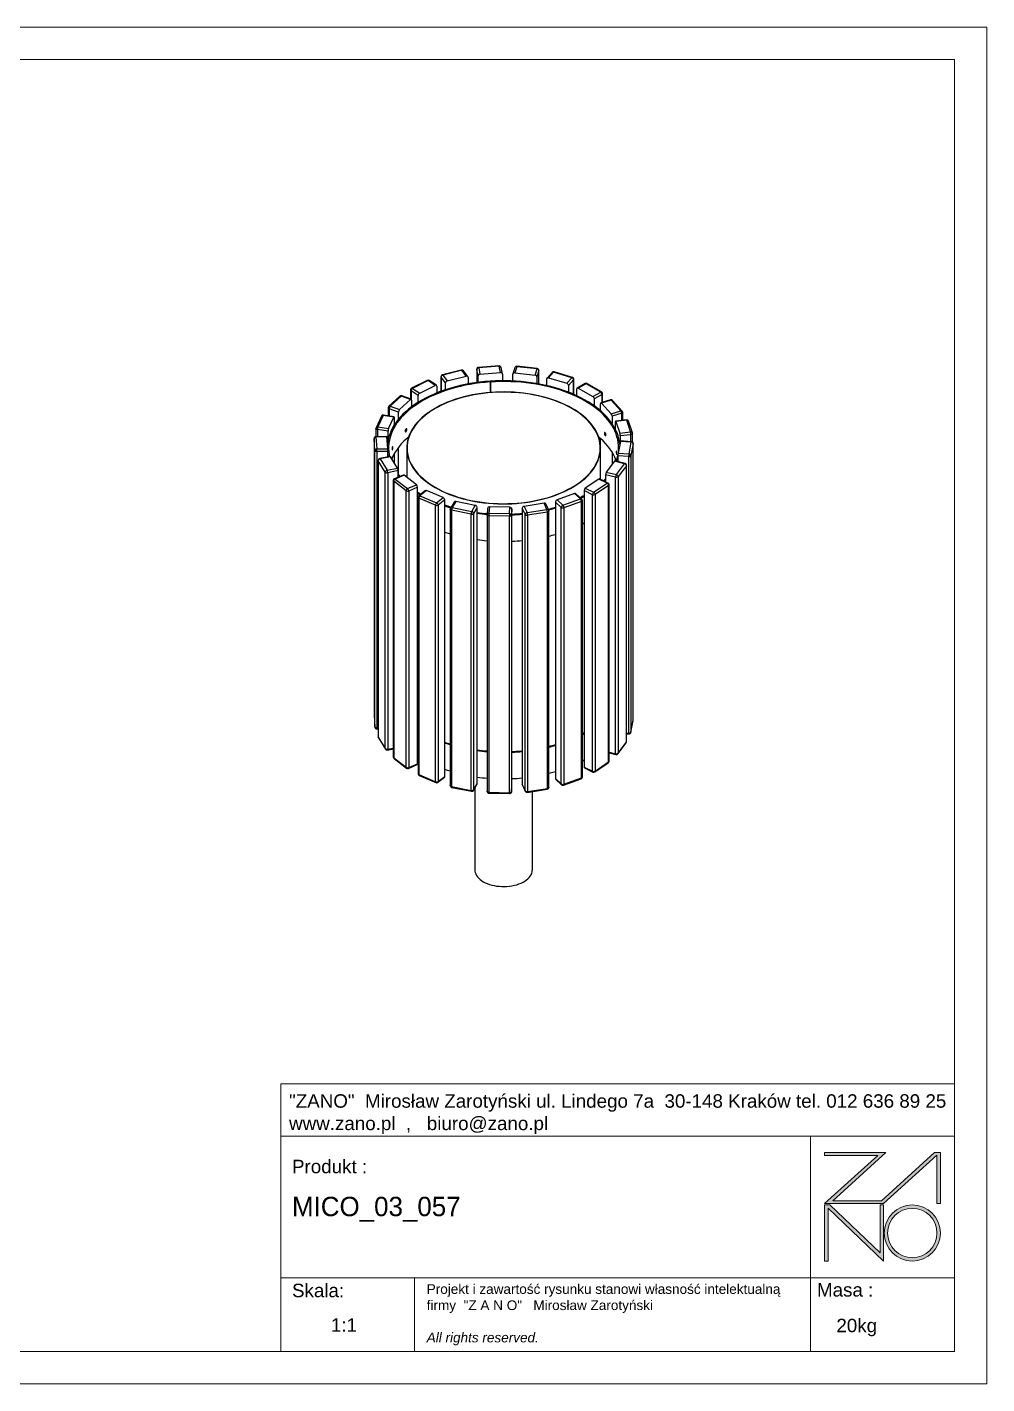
# Model space of a CAD drawing. Header units: millimetres. Extents: x -1872 to 4068, y -1819 to 2381.
# Drawn here: x 1098 to 4068, y -1819 to 2381 of the extents above; entities that cross this region are included whole.
import ezdxf

# ---------------------------------------------------------------- set-up
doc = ezdxf.new("R2010")
doc.units = ezdxf.units.MM
doc.layers.add('tabelka', color=155, linetype='Continuous')

# ---------------------------------------------------------------- blocks, each defined once
blk = doc.blocks.new('zano')
at = {"layer": 'Defpoints', "lineweight": 5}
for points in [[(6270.2, 3716.2), (6270.2, 3707.4), (6434.8, 3707.4), (6270.2, 3558.4), (6452.4, 3558.4), (6617.9, 3708.2), (6617.9, 3558.4), (6628.6, 3558.4), (6628.6, 3716.2), (6610.7, 3716.2), (6446.1, 3567.2), (6295.4, 3567.2), (6459.9, 3716.2), (6270.2, 3716.2), (6270.2, 3707.4)], [(6270.2, 3554.4), (6286.2, 3554.4), (6441.7, 3405.6), (6441.7, 3554.4), (6452.4, 3554.4), (6452.4, 3380.5), (6281, 3544.6), (6281, 3380.5), (6270.2, 3380.5)]]:
    blk.add_hatch(color=251, dxfattribs=at).paths.add_polyline_path(points)
h = blk.add_hatch(color=251, dxfattribs=at)
h.paths.add_polyline_path([(6454.7, 3467.4, 1), (6628.6, 3467.4, 1)])
h.paths.add_polyline_path([(6617.9, 3467.4, -1), (6465.4, 3467.4, -1)], flags=16)
at = {"layer": 'Defpoints', "color": 251, "lineweight": 5}
blk.add_lwpolyline([(6434.8, 3707.4), (6270.2, 3558.4), (6452.4, 3558.4), (6617.9, 3708.2), (6617.9, 3558.4), (6628.6, 3558.4), (6628.6, 3716.2), (6610.7, 3716.2), (6446.1, 3567.2), (6295.4, 3567.2), (6459.9, 3716.2), (6270.2, 3716.2), (6270.2, 3707.4), (6432.1, 3707.4)], dxfattribs=at)
for points in [[(6270.2, 3716.2), (6270.2, 3707.4), (6434.8, 3707.4), (6270.2, 3558.4), (6452.4, 3558.4), (6617.9, 3708.2), (6617.9, 3558.4), (6628.6, 3558.4), (6628.6, 3716.2), (6610.7, 3716.2), (6446.1, 3567.2), (6295.4, 3567.2), (6459.9, 3716.2), (6270.2, 3716.2), (6270.2, 3707.4)], [(6270.2, 3554.4), (6286.2, 3554.4), (6441.7, 3405.6), (6441.7, 3554.4), (6452.4, 3554.4), (6452.4, 3380.5), (6281, 3544.6), (6281, 3380.5), (6270.2, 3380.5)]]:
    blk.add_lwpolyline(points, close=True, dxfattribs=at)
for radius in [87, 76.3]:
    blk.add_circle((6541.7, 3467.4), radius, dxfattribs=at)
blk = doc.blocks.new('TABELA')
at = {"layer": 'tabelka', "lineweight": 5}
for p, q in [((4587.4, 3929.4), (6672.4, 3929.4)), ((4587.4, 3767.6), (4587.4, 3929.4)), ((4587.4, 3929.4), (6672.4, 3929.4)), ((6226.5, 3767.6), (6226.5, 3329)), ((4587.4, 3329), (6672.4, 3329)), ((5001.6, 3329), (5001.6, 3100.4)), ((6226.5, 3329), (6226.5, 3100.4))]:
    blk.add_line(p, q, dxfattribs=at)
blk.add_lwpolyline([(4587.4, 3767.6), (6672.4, 3767.6), (6672.4, 3100.4), (4587.4, 3100.4)], close=True, dxfattribs=at)
blk.add_blockref('zano', (0, 0))
at = {"layer": 'tabelka', "lineweight": 5, "attachment_point": 1}
for s, insert, char_height, width in [('{\\fArial|b0|i0|c238|p34;"ZANO"  Mirosław Zarotyński ul. Lindego 7a  30-148 Kraków tel. 012 636 89 25\\Pwww.zano.pl  ,   biuro@zano.pl}', (4613, 3896.9), 41.595, 2040.38), ('{\\fArial|b0|i0|c238|p34;Produkt : }', (4622, 3694.1), 41.595, 265.273), ('{\\fCentury Gothic|b0|i0|c238|p34;MICO_03_057}', (4622, 3579.5), 60, 713.135), ('{\\fArial|b0|i0|c238|p34;Skala: }', (4622, 3310.3), 41.595, 191.675), ('{\\fArial|b0|i0|c238|p34;Masa :}', (6246.7, 3312.2), 41.595, 200.457), ('{\\fArial|b0|i0|c238|p34;1:1}', (4742.5, 3203.5), 41.595, 42.482), ('{\\fArial|b0|i0|c238|p34;20kg}', (6306.7, 3201.8), 41.595, 42.482)]:
    blk.add_mtext(s, dxfattribs=dict(at, insert=insert, char_height=char_height, width=width))
at = {"layer": 'tabelka', "color": 1, "lineweight": 5, "insert": (5038.9, 3308.9), "char_height": 30, "width": 1186.12, "attachment_point": 1}
blk.add_mtext('{\\fArial|b0|i0|c0|p34;Projekt i zawartość rysunku stanowi własność intelektualną firmy \\fArial|b0|i0|c238|p34; "Z A N O"   Mirosław Zarotyński\\fArial|b0|i1|c238|p34;\\P\\PAll rights reserved.}', dxfattribs=at)
blk = doc.blocks.new('izometria')
for p, q in [((-679.6, 883.6), (-679.6, 860.9)), ((-672.5, 873.9), (-679.3, 882.9)), ((-679.3, 882.9), (-679.3, 861)), ((-648.1, 893.9), (-677.3, 886.5)), ((-647.3, 893.5), (-676.6, 886)), ((-676.6, 886), (-669.8, 877)), ((-669.8, 877), (-640.5, 884.5)), ((-640.5, 884.5), (-647.3, 893.5)), ((-638.1, 883.8), (-644.9, 892.8)), ((-637.7, 882.7), (-637.7, 872.3)), ((-624.2, 895.1), (-624.2, 874.5)), ((-624.2, 894.9), (-624.2, 895.1)), ((-622.2, 885.2), (-624.2, 894.9)), ((-624.2, 894.9), (-624.2, 874.5)), ((-622.2, 874.8), (-622.2, 885.2)), ((-589.6, 900.2), (-621.4, 898.1)), ((-589.4, 899.7), (-621.2, 897.6)), ((-621.2, 897.6), (-619.2, 887.8)), ((-619.2, 887.8), (-587.4, 889.9)), ((-587.4, 889.9), (-589.4, 899.7)), ((-584.5, 888.1), (-586.4, 897.8)), ((-584.5, 887.7), (-584.5, 877.3)), ((-568.4, 877), (-568.4, 887.4)), ((-565.2, 897.6), (-568.3, 888)), ((-562.3, 899.1), (-565.4, 889.5)), ((-565.4, 889.5), (-534, 886.1)), ((-530.9, 895.8), (-562.3, 899.1)), ((-530.5, 896.3), (-562, 899.7)), ((-534, 886.1), (-530.9, 895.8)), ((-527.9, 893), (-531, 883.4)), ((-531, 883.4), (-531, 873)), ((-527.9, 872.4), (-527.9, 893.3)), ((-527.9, 893.3), (-527.9, 893)), ((-527.9, 872.4), (-527.9, 893)), ((-507.5, 890.2), (-515.4, 881.5)), ((-505.3, 890.7), (-513.2, 882)), ((-476.9, 882.1), (-505.3, 890.7)), ((-476.1, 882.5), (-504.4, 891.1)), ((-484.8, 873.4), (-476.9, 882.1)), ((-726.7, 863.1), (-726.7, 849.2)), ((-714.8, 854.6), (-725.9, 862)), ((-725.9, 862), (-725.9, 848.9)), ((-700.8, 877.9), (-725, 865.8)), ((-699.5, 877.7), (-723.7, 865.6)), ((-723.7, 865.6), (-712.5, 858.1)), ((-712.5, 858.1), (-688.4, 870.2)), ((-688.4, 870.2), (-699.5, 877.7)), ((-686.7, 870.3), (-697.8, 877.7)), ((-686.1, 868.9), (-686.1, 858.4)), ((-672.5, 863.4), (-672.5, 873.9)), ((-603.6, 876.6), (-603.3, 875.5)), ((-603.3, 875.5), (-603.3, 859.2)), ((-602.9, 875.5), (-603.1, 876.6)), ((-603.1, 876.6), (-603.1, 859.2)), ((-602.9, 875.5), (-602.9, 859.2)), ((-515.8, 869.9), (-515.8, 880.3)), ((-513.2, 882), (-484.8, 873.4)), ((-474.3, 878.8), (-482.2, 870.1)), ((-482.2, 870.1), (-482.2, 859.6)), ((-474.3, 856.4), (-474.3, 878.8)), ((-473.9, 856.2), (-473.9, 879.6)), ((-469.2, 854.1), (-469.2, 864.6)), ((-456.6, 873), (-468.6, 866)), ((-455.1, 872.8), (-467.1, 865.9)), ((-467.1, 865.9), (-444.4, 852.8)), ((-432.4, 859.8), (-455.1, 872.8)), ((-430.9, 860), (-453.6, 873)), ((-743.3, 853.4), (-760.2, 837.8)), ((-741.3, 853.7), (-758.2, 838)), ((-743.8, 832.8), (-726.8, 848.5)), ((-726.8, 848.5), (-741.3, 853.7)), ((-725.8, 848.9), (-740.3, 854.1)), ((-725.3, 847.5), (-725.3, 836.8)), ((-714.8, 843.9), (-714.8, 854.6)), ((-444.4, 852.8), (-432.4, 859.8)), ((-430.3, 856.1), (-442.3, 849.2)), ((-442.3, 849.2), (-442.3, 838.5)), ((-432.7, 830.9), (-432.7, 841.7)), ((-417.1, 847.7), (-432.1, 843.1)), ((-416.2, 847.3), (-431.3, 842.6)), ((-431.3, 842.6), (-416.2, 826.3)), ((-430.3, 843.6), (-430.3, 856.1)), ((-429.4, 843.9), (-429.4, 857.4)), ((-401.2, 831), (-416.2, 847.3)), ((-399, 830.5), (-414, 846.8)), ((-771.7, 822.5), (-779.9, 804.6)), ((-769, 823.7), (-777.1, 805.8)), ((-752.5, 821.1), (-769, 823.7)), ((-752.1, 821.7), (-768.5, 824.2)), ((-761.2, 835.6), (-761.2, 823.1)), ((-760.7, 803.3), (-752.5, 821.1)), ((-745.4, 828.9), (-759.8, 834.1)), ((-759.8, 834.1), (-759.8, 822.8)), ((-758.2, 838), (-743.8, 832.8)), ((-751.8, 820.4), (-751.8, 808.9)), ((-745.4, 817.8), (-745.4, 828.9)), ((-457.5, 821), (-457.5, 821.5)), ((-416.2, 826.3), (-401.2, 831)), ((-399.8, 827), (-414.8, 822.4)), ((-414.8, 822.4), (-414.8, 811)), ((-399.8, 815.9), (-399.8, 827)), ((-398.2, 816.1), (-398.2, 828.5)), ((-780.1, 803.3), (-780.1, 790.8)), ((-761.5, 799.2), (-777.9, 801.7)), ((-777.9, 801.7), (-777.9, 790.9)), ((-777.1, 805.8), (-760.7, 803.3)), ((-761.5, 785), (-761.5, 799.2)), ((-409.4, 801.8), (-409.4, 813.6)), ((-392.5, 816.8), (-409.2, 814.9)), ((-392.2, 816.2), (-408.9, 814.4)), ((-408.9, 814.4), (-402.8, 796.2)), ((-402.8, 796.2), (-386.1, 798.1)), ((-386.1, 798.1), (-392.2, 816.2)), ((-383.3, 796.6), (-389.3, 814.7)), ((-783.1, 787.8), (-783.1, 359.9)), ((-783.1, 787.7), (-783.1, 787.8)), ((-781.8, 769.3), (-783.1, 787.7)), ((-783.1, 787.7), (-783.1, 359.9)), ((-763.2, 791.2), (-780.2, 790.8)), ((-763.1, 790.7), (-780.1, 790.3)), ((-780.1, 790.3), (-778.8, 771.8)), ((-761.8, 772.2), (-763.1, 790.7)), ((-432.7, 775.9), (-432.7, 788)), ((-401.9, 783.5), (-405.4, 765.2)), ((-385.6, 793.9), (-402.3, 792.1)), ((-402.3, 792.1), (-402.3, 781.8)), ((-385, 782.5), (-401.9, 783.5)), ((-384.8, 783), (-401.7, 784.1)), ((-388.5, 764.1), (-385, 782.5)), ((-385.6, 783), (-385.6, 793.9)), ((-382, 779.8), (-385.5, 761.5)), ((-383.1, 782.3), (-383.1, 795.6)), ((-382, 352.1), (-382, 780)), ((-382, 780), (-382, 779.8)), ((-382, 352), (-382, 779.8)), ((-781.8, 341.4), (-781.8, 769.3)), ((-778.8, 771.8), (-761.8, 772.2)), ((-761.7, 768), (-778.7, 767.6)), ((-778.7, 767.6), (-778.7, 339.8)), ((-758.2, 760.2), (-774.3, 756.9)), ((-757.6, 759.7), (-773.7, 756.4)), ((-773.7, 756.4), (-763, 739)), ((-761.7, 759.5), (-761.7, 768)), ((-761.7, 762.9), (-761, 759.6)), ((-747, 742.3), (-757.6, 759.7)), ((-751.8, 764.6), (-751.8, 750.1)), ((-745.4, 731.8), (-745.4, 774.2)), ((-732.6, 773.4), (-732.6, 728)), ((-432.6, 724.7), (-432.6, 773.4)), ((-414.8, 766.9), (-414.8, 747.9)), ((-409.4, 753.1), (-409.4, 756.4)), ((-388.8, 759.9), (-405.7, 761)), ((-405.7, 761), (-405.7, 752.2)), ((-405.4, 765.2), (-388.5, 764.1)), ((-388.8, 332.1), (-388.8, 759.9)), ((-385.5, 761.5), (-385.5, 333.6)), ((-776.7, 754), (-776.7, 326.1)), ((-765.8, 736), (-776.5, 753.4)), ((-776.5, 753.4), (-776.5, 325.6)), ((-765.8, 308.1), (-765.8, 736)), ((-763, 739), (-747, 742.3)), ((-746, 738.2), (-762, 735)), ((-746, 727.9), (-746, 738.2)), ((-411, 752.9), (-423.7, 735.9)), ((-423.7, 735.9), (-408.1, 732)), ((-395.4, 749), (-411, 752.9)), ((-394.7, 749.4), (-410.3, 753.3)), ((-408.1, 732), (-395.4, 749)), ((-406.3, 752.3), (-405.7, 754.1)), ((-392.7, 745.8), (-405.4, 728.9)), ((-392.7, 318), (-392.7, 745.8)), ((-392.4, 318.7), (-392.4, 746.5)), ((-762, 735), (-762, 307.1)), ((-753.3, 722.8), (-753.3, 294.9)), ((-733.6, 706.9), (-752.7, 721.8)), ((-752.7, 721.8), (-752.7, 293.9)), ((-737.8, 731.4), (-751.5, 725.5)), ((-736.6, 731.1), (-750.3, 725.2)), ((-750.3, 725.2), (-731.2, 710.4)), ((-717.5, 716.3), (-736.6, 731.1)), ((-731.2, 710.4), (-717.5, 716.3)), ((-435.4, 725.1), (-456.2, 711.1)), ((-443.3, 704.7), (-422.5, 718.8)), ((-420.2, 715.2), (-441, 701.1)), ((-422.5, 718.8), (-435.4, 725.1)), ((-421.1, 719), (-434.1, 725.4)), ((-426.5, 721.7), (-424.9, 723.3)), ((-409.3, 728), (-424.9, 731.9)), ((-424.9, 731.9), (-424.9, 720.9)), ((-420.2, 287.3), (-420.2, 715.2)), ((-419.5, 288.4), (-419.5, 716.3)), ((-409.3, 300.1), (-409.3, 728)), ((-405.4, 728.9), (-405.4, 301)), ((-733.6, 279.1), (-733.6, 706.9)), ((-715.7, 712.4), (-729.4, 706.6)), ((-729.4, 706.6), (-729.4, 278.7)), ((-715.7, 284.6), (-715.7, 712.4)), ((-715, 696.9), (-715, 269.1)), ((-703.8, 707.2), (-713.8, 699.3)), ((-687.9, 684.6), (-713.7, 695.5)), ((-713.7, 695.5), (-713.7, 267.7)), ((-701.9, 707.3), (-712, 699.4)), ((-712, 699.4), (-686.2, 688.5)), ((-676.1, 696.4), (-701.9, 707.3)), ((-686.2, 688.5), (-676.1, 696.4)), ((-472.8, 702.8), (-499.9, 692.9)), ((-490.8, 684.6), (-463.7, 694.5)), ((-463.7, 694.5), (-472.8, 702.8)), ((-461.7, 694.3), (-470.8, 702.5)), ((-445.2, 701), (-458.1, 707.3)), ((-458.1, 707.3), (-458.1, 279.5)), ((-456.2, 711.1), (-443.3, 704.7)), ((-445.2, 273.1), (-445.2, 701)), ((-441, 701.1), (-441, 273.3)), ((-687.9, 256.8), (-687.9, 684.6)), ((-673.7, 692.9), (-683.7, 685)), ((-683.7, 685), (-683.7, 257.1)), ((-673.7, 265), (-673.7, 692.9)), ((-665.2, 678.8), (-665.2, 250.9)), ((-659.2, 689.6), (-664.8, 680.3)), ((-632.9, 671.1), (-663.2, 677.1)), ((-663.2, 677.1), (-663.2, 249.3)), ((-656.6, 690.5), (-662.2, 681.2)), ((-662.2, 681.2), (-631.9, 675.2)), ((-626.4, 684.4), (-656.6, 690.5)), ((-631.9, 675.2), (-626.4, 684.4)), ((-623.5, 681.4), (-629.1, 672.1)), ((-629.1, 672.1), (-629.1, 244.3)), ((-623.5, 253.6), (-623.5, 681.4)), ((-607.7, 679.8), (-608.3, 670)), ((-604.7, 682.1), (-605.3, 672.3)), ((-605.3, 672.3), (-573.3, 671.7)), ((-572.8, 681.5), (-604.7, 682.1)), ((-573.3, 671.7), (-572.8, 681.5)), ((-569.8, 679), (-570.3, 669.2)), ((-569.8, 251.1), (-569.8, 679)), ((-549.3, 670.6), (-553.8, 680)), ((-553.8, 680), (-553.8, 252.2)), ((-520, 687.8), (-550.9, 682.9)), ((-550.9, 682.9), (-546.4, 673.5)), ((-546.4, 673.5), (-515.6, 678.3)), ((-514.8, 674.2), (-545.7, 669.4)), ((-515.6, 678.3), (-520, 687.8)), ((-512.8, 677.1), (-517.3, 686.6)), ((-514.8, 246.3), (-514.8, 674.2)), ((-512.6, 248), (-512.6, 675.9)), ((-493.3, 681.2), (-502.4, 689.5)), ((-502.4, 689.5), (-502.4, 261.7)), ((-499.9, 692.9), (-490.8, 684.6)), ((-493.3, 253.4), (-493.3, 681.2)), ((-462.1, 690.6), (-489.2, 680.7)), ((-489.2, 680.7), (-489.2, 252.8)), ((-462.1, 262.7), (-462.1, 690.6)), ((-460.7, 264.2), (-460.7, 692)), ((-715.7, 662.6), (-715, 662.2)), ((-632.9, 243.2), (-632.9, 671.1)), ((-608.3, 669.9), (-608.3, 242)), ((-608.3, 669.9), (-608.3, 669.9)), ((-573.4, 667.5), (-605.4, 668.1)), ((-605.4, 668.1), (-605.4, 240.3)), ((-573.4, 239.6), (-573.4, 667.5)), ((-570.3, 669.2), (-570.3, 241.3)), ((-549.3, 242.7), (-549.3, 670.6)), ((-545.7, 669.4), (-545.7, 241.5)), ((-460.7, 656.1), (-458.1, 657.5)), ((-783.1, 359.9), (-781.8, 341.4)), ((-783.1, 359.9), (-783.1, 359.9)), ((-783.1, 359.7), (-783.1, 359.9)), ((-783.1, 359.7), (-781.8, 341.3)), ((-781.8, 341.3), (-781.8, 341.4)), ((-778.7, 339.8), (-776.7, 339.8)), ((-778.7, 338.5), (-776.7, 338.5)), ((-715, 337.3), (-715.7, 337.7)), ((-715.7, 337.7), (-715.7, 337.7)), ((-715, 335.5), (-715.7, 336)), ((-385.6, 333.2), (-382.1, 351.6)), ((-385.5, 333.6), (-382, 352)), ((-382.1, 351.6), (-382, 352)), ((-382, 352.1), (-382, 352)), ((-776.5, 325.6), (-765.8, 308.1)), ((-776.2, 324.6), (-765.6, 307.1)), ((-405.7, 299.9), (-393, 316.9)), ((-405.4, 301), (-392.7, 318)), ((-392.4, 332.3), (-388.8, 332.1)), ((-392.4, 331), (-388.7, 330.8)), ((-385.6, 333.2), (-385.5, 333.6)), ((-762.4, 305.8), (-753.3, 307.6)), ((-762, 307.1), (-753.3, 308.9)), ((-715, 294.7), (-715.7, 295.2)), ((-563.6, 303.8), (-560.6, 304)), ((-419.5, 302.7), (-409.3, 300.1)), ((-419.5, 301.4), (-408.9, 298.8)), ((-752.7, 293.9), (-733.6, 279.1)), ((-752.1, 292.5), (-733, 277.7)), ((-730, 277.3), (-716.4, 283.2)), ((-729.4, 278.7), (-715.7, 284.6)), ((-458.1, 290.1), (-460.7, 288.7)), ((-458.1, 279.5), (-445.2, 273.1)), ((-457.5, 278.1), (-444.6, 271.7)), ((-441.6, 271.9), (-420.8, 286)), ((-441, 273.3), (-420.2, 287.3)), ((-713.7, 267.7), (-687.9, 256.8)), ((-713.1, 266.3), (-687.3, 255.4)), ((-684.3, 255.8), (-674.3, 263.7)), ((-683.7, 257.1), (-673.7, 265)), ((-629.4, 243.3), (-623.8, 252.6)), ((-629.1, 244.3), (-623.5, 253.6)), ((-553.8, 252.2), (-549.3, 242.7)), ((-502.4, 261.7), (-493.3, 253.4)), ((-501.9, 260.4), (-492.8, 252.1)), ((-489.7, 251.5), (-462.7, 261.4)), ((-489.2, 252.8), (-462.1, 262.7)), ((-663.2, 249.3), (-632.9, 243.2)), ((-662.8, 247.9), (-632.5, 241.9)), ((-627, 247.2), (-627, 120.2)), ((-605.4, 240.3), (-573.4, 239.6)), ((-605.4, 239), (-573.4, 238.4)), ((-570.3, 241.3), (-569.8, 251.1)), ((-570.3, 241.2), (-569.8, 251)), ((-570.3, 241.2), (-570.3, 241.3)), ((-569.8, 251.1), (-569.8, 251)), ((-553.6, 251.4), (-549.2, 241.9)), ((-546, 240.2), (-515.1, 245)), ((-545.7, 241.5), (-514.8, 246.3)), ((-538.1, 120.2), (-538.1, 241.4))]:
    blk.add_line(p, q)
at = {"flags": 128}
for points in [[(-677.3, 886.5), (-677.3, 886.5), (-677.1, 886.4), (-676.8, 886.3), (-676.6, 886)], [(-648.1, 893.9), (-648, 893.9), (-647.8, 893.9), (-647.5, 893.7), (-647.3, 893.5)], [(-621.4, 898.1), (-621.4, 898.1), (-621.3, 898), (-621.2, 897.8), (-621.2, 897.6)], [(-589.6, 900.2), (-589.6, 900.2), (-589.5, 900.2), (-589.5, 900), (-589.4, 899.7)], [(-562, 899.7), (-562, 899.7), (-562.1, 899.6), (-562.2, 899.4), (-562.3, 899.1)], [(-530.5, 896.3), (-530.6, 896.3), (-530.7, 896.2), (-530.8, 896.1), (-530.9, 895.8)], [(-603.6, 876.6), (-611.5, 876), (-619.3, 875.1), (-627, 874.1), (-634.7, 872.9), (-642.3, 871.4), (-649.7, 869.8), (-657, 868), (-664.2, 866), (-671.2, 863.8), (-678.1, 861.5), (-684.7, 859), (-691.2, 856.3), (-697.4, 853.4), (-703.4, 850.4), (-709.2, 847.3), (-714.8, 844), (-720, 840.5), (-725, 836.9), (-729.8, 833.2), (-734.2, 829.4), (-738.3, 825.5), (-742.2, 821.5), (-745.7, 817.4), (-748.9, 813.1), (-751.8, 808.9), (-754.3, 804.5), (-756.6, 800.1), (-758.4, 795.6), (-760, 791.1), (-761.1, 786.6), (-762, 782), (-762.3, 779.3)], [(-603.3, 875.5), (-611.2, 874.8), (-619, 874), (-626.7, 873), (-634.3, 871.7), (-641.9, 870.3), (-649.3, 868.7), (-656.6, 866.9), (-663.7, 864.9), (-670.7, 862.7), (-677.5, 860.3), (-684.1, 857.8), (-690.5, 855.1), (-696.7, 852.3), (-702.7, 849.3), (-708.4, 846.1), (-713.9, 842.8), (-719.1, 839.3), (-724.1, 835.8), (-728.7, 832.1), (-733.1, 828.3), (-737.2, 824.3), (-741, 820.3), (-744.4, 816.2), (-747.6, 812), (-750.4, 807.7), (-752.9, 803.4), (-755, 799), (-756.8, 794.5), (-758.3, 790), (-759.4, 785.5), (-760.1, 780.9), (-760.5, 776.3), (-760.6, 771.8), (-760.3, 767.2), (-759.6, 762.6), (-759.1, 760)], [(-402.8, 778.7), (-403.4, 783), (-404.3, 787.6), (-405.5, 792.1), (-407.1, 796.6), (-409.1, 801.1), (-411.4, 805.5), (-414, 809.8), (-417, 814.1), (-420.2, 818.3), (-423.8, 822.4), (-427.7, 826.4), (-431.9, 830.3), (-436.5, 834.1), (-441.2, 837.7), (-446.3, 841.3), (-451.6, 844.7), (-457.2, 848), (-463.1, 851.1), (-469.1, 854.1), (-475.4, 856.9), (-481.9, 859.5), (-488.6, 862), (-495.5, 864.3), (-502.5, 866.5), (-509.7, 868.4), (-517.1, 870.2), (-524.6, 871.8), (-532.2, 873.1), (-539.8, 874.3), (-547.6, 875.3), (-555.5, 876.1), (-563.4, 876.7), (-571.3, 877.1), (-579.2, 877.3), (-587.2, 877.3), (-595.2, 877.1), (-603.1, 876.6)], [(-404.8, 768.2), (-404.6, 772.6), (-404.7, 777.2), (-405.2, 781.7), (-406, 786.3), (-407.2, 790.8), (-408.7, 795.3), (-410.6, 799.8), (-412.8, 804.2), (-415.3, 808.5), (-418.2, 812.8), (-421.4, 816.9), (-424.9, 821.1), (-428.7, 825.1), (-432.9, 829), (-437.3, 832.8), (-442, 836.4), (-447, 840), (-452.3, 843.4), (-457.8, 846.7), (-463.6, 849.8), (-469.6, 852.8), (-475.8, 855.6), (-482.3, 858.3), (-488.9, 860.8), (-495.8, 863.1), (-502.8, 865.2), (-509.9, 867.2), (-517.2, 869), (-524.7, 870.6), (-532.2, 872), (-539.9, 873.2), (-547.6, 874.2), (-555.4, 875), (-563.3, 875.6), (-571.2, 875.9), (-579.1, 876.1), (-587, 876.1), (-595, 875.9), (-602.9, 875.5)], [(-688.7, 712.2), (-683.4, 709.3), (-677.9, 706.5), (-672.2, 704), (-666.3, 701.5), (-660.2, 699.3), (-653.9, 697.2), (-647.4, 695.3), (-640.8, 693.6), (-634.1, 692.1), (-627.2, 690.7), (-620.3, 689.6), (-613.2, 688.6), (-606.1, 687.9), (-598.9, 687.3), (-591.7, 687), (-584.4, 686.8), (-577.2, 686.9), (-569.9, 687.1), (-562.7, 687.6), (-555.6, 688.2), (-548.5, 689.1), (-541.4, 690.1), (-534.5, 691.4), (-527.7, 692.8), (-521, 694.4), (-514.5, 696.2), (-508.1, 698.2), (-501.9, 700.4), (-495.9, 702.7), (-490.1, 705.2), (-484.5, 707.9), (-479.1, 710.7), (-474, 713.7), (-469.1, 716.8), (-464.5, 720), (-460.2, 723.4), (-456.1, 726.8), (-452.4, 730.4), (-448.9, 734.1), (-445.8, 737.9), (-443, 741.7), (-440.5, 745.6), (-438.4, 749.6), (-436.5, 753.7), (-435.1, 757.8), (-433.9, 761.9), (-433.1, 766.1), (-432.7, 770.3), (-432.6, 774.4), (-432.9, 778.6), (-433.5, 782.8), (-434.4, 786.9), (-435.8, 791.1), (-437.4, 795.1), (-439.4, 799.2), (-441.7, 803.1), (-444.4, 807), (-447.3, 810.8), (-450.6, 814.6), (-454.2, 818.2), (-458.1, 821.7), (-462.3, 825.1), (-466.8, 828.4), (-471.5, 831.6), (-476.5, 834.6), (-481.8, 837.5), (-487.3, 840.3), (-493, 842.8), (-498.9, 845.3), (-505, 847.5), (-511.3, 849.6), (-517.7, 851.5), (-524.4, 853.2), (-531.1, 854.7), (-538, 856.1), (-544.9, 857.2), (-552, 858.2), (-559.1, 858.9), (-566.3, 859.5), (-573.5, 859.8), (-580.8, 860), (-588, 859.9), (-595.3, 859.7), (-602.5, 859.2), (-609.6, 858.6), (-616.7, 857.7), (-623.8, 856.7), (-630.7, 855.4), (-637.5, 854), (-644.2, 852.4), (-650.7, 850.6), (-657.1, 848.6), (-663.3, 846.4), (-669.3, 844.1), (-675.1, 841.6), (-680.7, 838.9), (-686.1, 836.1), (-691.2, 833.1), (-696.1, 830), (-700.7, 826.8), (-705, 823.4), (-709.1, 820), (-712.8, 816.4), (-716.2, 812.7), (-719.4, 808.9), (-722.2, 805.1), (-724.7, 801.2), (-726.8, 797.2), (-728.7, 793.1), (-730.1, 789), (-731.3, 784.9), (-732.1, 780.7), (-732.5, 776.5), (-732.6, 772.4), (-732.3, 768.2), (-731.7, 764), (-730.8, 759.9), (-729.4, 755.7), (-727.8, 751.7), (-725.8, 747.6), (-723.5, 743.7), (-720.8, 739.8), (-717.9, 736), (-714.6, 732.2), (-711, 728.6), (-707.1, 725.1), (-702.9, 721.7), (-698.4, 718.4), (-693.7, 715.2), (-688.7, 712.2)], [(-688.3, 712.4), (-683, 709.5), (-677.5, 706.7), (-671.8, 704.1), (-665.8, 701.7), (-659.7, 699.5), (-653.4, 697.4), (-646.9, 695.5), (-640.2, 693.8), (-633.4, 692.2), (-626.5, 690.9), (-619.5, 689.8), (-612.4, 688.8), (-605.3, 688.1), (-598, 687.6), (-590.8, 687.2), (-583.5, 687.1), (-576.2, 687.2), (-569, 687.5), (-561.7, 687.9), (-554.5, 688.6), (-547.4, 689.5), (-540.4, 690.6), (-533.5, 691.9), (-526.7, 693.4), (-520, 695), (-513.4, 696.9), (-507.1, 698.9), (-500.9, 701.1), (-494.9, 703.5), (-489.1, 706.1), (-483.5, 708.8), (-478.2, 711.6), (-473.1, 714.6), (-468.3, 717.8), (-463.7, 721.1), (-459.4, 724.5), (-455.5, 728), (-451.8, 731.6), (-448.4, 735.3), (-445.4, 739.2), (-442.6, 743.1), (-440.2, 747), (-438.2, 751.1), (-436.5, 755.1), (-435.1, 759.3), (-434.1, 763.4), (-433.4, 767.6), (-433.1, 771.8), (-433.2, 776), (-433.6, 780.2), (-434.3, 784.4), (-435.4, 788.6), (-436.9, 792.7), (-438.7, 796.8), (-440.8, 800.8), (-443.3, 804.7), (-446.1, 808.6), (-449.2, 812.4), (-452.7, 816.1), (-456.4, 819.7), (-460.5, 823.2), (-464.8, 826.6), (-469.5, 829.8), (-474.3, 832.9), (-479.5, 835.9), (-484.9, 838.7), (-490.5, 841.4), (-496.4, 843.9), (-502.4, 846.2), (-508.6, 848.4), (-515.1, 850.4), (-521.6, 852.2), (-528.3, 853.8), (-535.2, 855.2), (-542.1, 856.5), (-549.2, 857.5), (-556.3, 858.4), (-563.5, 859), (-570.8, 859.4), (-578, 859.7), (-585.3, 859.7), (-592.6, 859.5), (-599.9, 859.1), (-607.1, 858.5), (-614.2, 857.8), (-621.3, 856.8), (-628.3, 855.6), (-635.2, 854.2), (-641.9, 852.6), (-648.5, 850.9), (-655, 848.9), (-661.3, 846.8), (-667.4, 844.5), (-673.2, 842), (-678.9, 839.4), (-684.4, 836.6), (-689.6, 833.7), (-694.5, 830.6), (-699.2, 827.4), (-703.7, 824), (-707.8, 820.6), (-711.6, 817), (-715.1, 813.3), (-718.3, 809.6), (-721.2, 805.7), (-723.8, 801.8), (-726, 797.8), (-727.9, 793.7), (-729.4, 789.6), (-730.6, 785.4), (-731.5, 781.3), (-732, 777.1), (-732.1, 772.9), (-731.9, 768.7), (-731.3, 764.5), (-730.4, 760.3), (-729.1, 756.2), (-727.5, 752.1), (-725.5, 748), (-723.2, 744), (-720.5, 740.1), (-717.6, 736.3), (-714.3, 732.5), (-710.7, 728.9), (-706.8, 725.3), (-702.6, 721.9), (-698.1, 718.6), (-693.3, 715.4), (-688.3, 712.4)], [(-725.3, 847.5), (-725.3, 848), (-725.4, 848.3), (-725.5, 848.6), (-725.7, 848.8), (-726, 848.9), (-726.2, 848.9), (-726.5, 848.7), (-726.8, 848.5)], [(-431.3, 842.6), (-431.5, 842.9), (-431.8, 843), (-432, 843.1), (-432.2, 843), (-432.4, 842.8), (-432.6, 842.5), (-432.6, 842.2), (-432.7, 841.7)], [(-769, 823.7), (-768.8, 823.9), (-768.7, 824.1), (-768.5, 824.2), (-768.5, 824.2)], [(-751.8, 820.4), (-751.8, 820.8), (-751.8, 821.2), (-751.9, 821.5), (-752, 821.6), (-752.1, 821.7), (-752.2, 821.6), (-752.4, 821.4), (-752.5, 821.1)], [(-777.9, 801.7), (-778.5, 801.8), (-779, 802), (-779.4, 802.2), (-779.7, 802.5), (-780, 802.8), (-780.1, 803.1), (-780.1, 803.3)], [(-408.9, 814.4), (-409, 814.6), (-409.1, 814.8), (-409.2, 814.9), (-409.3, 814.8), (-409.3, 814.7), (-409.4, 814.4), (-409.4, 814.1), (-409.4, 813.6)], [(-392.5, 816.8), (-392.5, 816.8), (-392.4, 816.7), (-392.3, 816.5), (-392.2, 816.2)], [(-729.7, 790.5), (-733, 787.5), (-737.1, 783.6), (-740.9, 779.6), (-744.4, 775.5), (-747.5, 771.2), (-750.3, 767), (-752.8, 762.6), (-755, 758.2), (-755.7, 756.5)], [(-408.1, 753), (-408.7, 754.5), (-410.6, 758.9), (-412.8, 763.3), (-415.3, 767.7), (-418.2, 772), (-421.4, 776.2), (-424.9, 780.3), (-428.8, 784.3), (-432.9, 788.2), (-435.5, 790.5)], [(-401.9, 783.5), (-401.9, 783.8), (-401.8, 784), (-401.7, 784.1), (-401.7, 784.1)], [(-383.1, 795.6), (-383.1, 795.6), (-383.2, 795.3), (-383.4, 795), (-383.6, 794.7), (-384, 794.4), (-384.5, 794.2), (-385, 794), (-385.6, 793.9)], [(-384.8, 783), (-384.8, 783), (-384.9, 782.9), (-385, 782.7), (-385, 782.5)], [(-778.7, 767.6), (-779.3, 767.6), (-779.8, 767.7), (-780.4, 767.9), (-780.8, 768.1), (-781.2, 768.3), (-781.5, 768.6), (-781.7, 768.9), (-781.8, 769.3)], [(-773.7, 756.4), (-773.9, 756.7), (-774, 756.9), (-774.2, 756.9), (-774.3, 756.9)], [(-758.2, 760.2), (-758.2, 760.2), (-758, 760.2), (-757.8, 760), (-757.6, 759.7)], [(-776.5, 753.4), (-776.6, 753.8), (-776.7, 754)], [(-411, 752.9), (-410.8, 753.1), (-410.6, 753.3), (-410.4, 753.3), (-410.3, 753.3)], [(-394.7, 749.4), (-394.8, 749.5), (-395, 749.4), (-395.2, 749.2), (-395.4, 749)], [(-746, 732.6), (-745.4, 731.8), (-743.2, 729.1)], [(-746, 729.8), (-744.8, 728.4), (-744.8, 728.4)], [(-428.1, 722.4), (-426.2, 724.3), (-424.9, 725.7)], [(-715.7, 705.2), (-715.4, 705), (-710.5, 701.9)], [(-715.7, 703.5), (-713.4, 702), (-711.7, 701)], [(-464.3, 696.6), (-459.8, 699), (-458.1, 699.9)], [(-463.2, 695.6), (-461.9, 696.3), (-458.1, 698.3)], [(-673.7, 683.8), (-669.5, 682.4), (-664.4, 680.8)], [(-663.2, 677.1), (-663.7, 677.3), (-664.2, 677.5), (-664.6, 677.7), (-664.9, 678), (-665.1, 678.3), (-665.2, 678.7), (-665.2, 678.8)], [(-512.6, 675.9), (-512.6, 675.6), (-512.7, 675.3), (-513, 675), (-513.3, 674.7), (-513.7, 674.5), (-514.2, 674.3), (-514.8, 674.2)], [(-513, 677.6), (-508.4, 678.7), (-502.4, 680.4)], [(-605.4, 668.1), (-606, 668.2), (-606.6, 668.3), (-607.1, 668.4), (-607.5, 668.7), (-607.9, 668.9), (-608.1, 669.2), (-608.3, 669.6), (-608.3, 669.9)], [(-570.3, 669.2), (-570.4, 668.8), (-570.6, 668.5), (-570.9, 668.2), (-571.3, 668), (-571.8, 667.8), (-572.3, 667.6), (-572.9, 667.5), (-573.4, 667.5)], [(-673.7, 643), (-667, 640.8), (-665.2, 640.2)], [(-778.7, 339.8), (-779.3, 339.8), (-779.8, 339.9), (-780.4, 340), (-780.8, 340.2), (-781.2, 340.5), (-781.5, 340.8), (-781.7, 341.1), (-781.8, 341.4)], [(-776.5, 325.6), (-776.6, 325.9), (-776.7, 326.1)], [(-665.2, 313.6), (-667, 314.2), (-673.7, 316.3)], [(-458.1, 332.5), (-459.6, 331.7), (-460.7, 331.1)], [(-458.1, 330.9), (-458.1, 330.9), (-460.7, 329.5)], [(-762.4, 305.8), (-762.3, 305.8), (-762.2, 306), (-762.1, 306.3), (-762, 306.6), (-762, 307.1)], [(-408.9, 298.8), (-409, 298.9), (-409.1, 299), (-409.2, 299.3), (-409.3, 299.7), (-409.3, 300.1)], [(-665.2, 272.8), (-669.5, 274.1), (-673.7, 275.5)], [(-553.6, 251.4), (-553.7, 251.7), (-553.8, 252.2)], [(-502.4, 272.1), (-508.4, 270.5), (-512.6, 269.4)], [(-663.2, 249.3), (-663.7, 249.4), (-664.2, 249.6), (-664.6, 249.8), (-664.9, 250.1), (-665.1, 250.5), (-665.2, 250.8), (-665.2, 250.9)], [(-662.8, 247.9), (-662.9, 248), (-663, 248.2), (-663.1, 248.4), (-663.1, 248.8), (-663.2, 249.3)], [(-632.5, 241.9), (-632.6, 242), (-632.8, 242.1), (-632.9, 242.4), (-632.9, 242.8), (-632.9, 243.2)], [(-605.4, 240.3), (-606, 240.3), (-606.6, 240.4), (-607.1, 240.6), (-607.5, 240.8), (-607.9, 241.1), (-608.1, 241.4), (-608.3, 241.7), (-608.3, 242)], [(-570.3, 241.3), (-570.4, 241), (-570.6, 240.6), (-570.9, 240.3), (-571.3, 240.1), (-571.8, 239.9), (-572.3, 239.7), (-572.9, 239.6), (-573.4, 239.6)], [(-549.2, 241.9), (-549.3, 242.2), (-549.3, 242.7)], [(-512.6, 248), (-512.6, 247.8), (-512.7, 247.4), (-513, 247.1), (-513.3, 246.9), (-513.7, 246.6), (-514.2, 246.4), (-514.8, 246.3)], [(-627, 120.2), (-626.9, 118.4), (-626.5, 116.1), (-625.7, 113.9), (-624.5, 111.6), (-623, 109.5), (-621.2, 107.5), (-619.1, 105.5), (-616.7, 103.7)], [(-616.7, 103.7), (-614, 102), (-611, 100.4), (-607.8, 99), (-604.5, 97.8), (-600.9, 96.8), (-597.2, 95.9), (-593.4, 95.3), (-589.5, 94.8), (-585.5, 94.6), (-581.5, 94.5), (-577.5, 94.7), (-573.6, 95), (-569.7, 95.6), (-566, 96.4), (-562.3, 97.3), (-558.9, 98.5), (-555.6, 99.8), (-552.6, 101.3), (-549.7, 102.9), (-547.2, 104.7), (-544.9, 106.6), (-543, 108.6), (-541.3, 110.7), (-540, 112.8), (-539, 115.1), (-538.4, 117.3), (-538.2, 119.6), (-538.1, 120.2)]]:
    blk.add_lwpolyline(points, dxfattribs=at)
for centre, radius, start, end in [((-676.6, 883.6), 3, 104.2561, 180), ((-678.5, 883.6), 1.12, 180.6653, 219.3727), ((-675.8, 882.5), 3.57, 103.0429, 174.7509), ((-647.3, 891), 3, 37.3222, 104.2561), ((-646.6, 891.4), 2.21, 41.2916, 109.0907), ((-639.7, 882.6), 1.99, 2.5145, 112.4066), ((-621.2, 895.1), 3, 93.8288, 180), ((-621.2, 894.6), 2.98, 89.6662, 173.6032), ((-619.2, 884.8), 2.98, 89.6659, 173.6033), ((-589.4, 897.2), 3, 11.355, 93.8288), ((-589, 897.1), 2.62, 16.1432, 99.2692), ((-587, 887.4), 2.55, 5.933, 99.9561), ((-566, 887.1), 2.42, 77.228, 174.5216), ((-562.3, 896.7), 3, 83.8752, 162.1519), ((-562.8, 896.6), 2.61, 79.7493, 156.6179), ((-534.1, 883), 3.11, 6.2753, 87.3999), ((-531, 892.7), 3.11, 6.2756, 87.3997), ((-530.9, 893.3), 3, 0, 83.8752), ((-514, 880.3), 1.86, 64.6545, 178.882), ((-505.3, 888.2), 3, 73.1571, 137.7479), ((-506.1, 888.7), 2.08, 68.0376, 134.0007), ((-504.5, 890.2), 0.894, 83.1781, 148.5785), ((-476.2, 881.6), 0.894, 83.1771, 148.5793), ((-478, 878.5), 3.72, 4.8124, 73.6513), ((-476.9, 879.6), 3, 0, 73.1571), ((-723.7, 863.1), 3, 116.5667, 180), ((-725.3, 863.2), 1.41, 184.1536, 241.5641), ((-721.6, 861.7), 4.35, 118.4837, 176.8652), ((-724.5, 864.5), 1.35, 49.8655, 110.3792), ((-699.5, 875.2), 3, 56.3176, 116.5667), ((-700.4, 876.6), 1.35, 49.8662, 110.3785), ((-698.6, 876.3), 1.6, 60.2369, 122.9827), ((-687.5, 869.1), 1.44, 353.9828, 125.7713), ((-668.9, 873.6), 3.57, 103.0431, 174.7508), ((-485.9, 869.8), 3.72, 4.8124, 73.6513), ((-475.1, 879.7), 1.18, 315.1262, 358.663), ((-467.9, 864.8), 1.32, 50.9528, 189.0572), ((-455.1, 870.4), 3, 60.162, 120.1571), ((-456, 871.6), 1.49, 54.0294, 115.0289), ((-454.2, 871.6), 1.5, 65.8675, 125.813), ((-741.3, 851.2), 3, 70.1935, 132.7793), ((-742.1, 851.9), 1.98, 65.7251, 128.1378), ((-740.5, 853), 1.03, 78.4465, 141.8439), ((-710.5, 854.3), 4.35, 118.4837, 176.8652), ((-446.8, 849), 4.6, 2.6293, 57.5839), ((-431.5, 858.6), 1.5, 65.8675, 125.8133), ((-434.9, 855.9), 4.6, 2.6293, 57.5839), ((-432.4, 857.4), 3, 0, 60.162), ((-430.9, 857.5), 1.5, 294.5488, 354.3781), ((-416.2, 844.8), 3, 42.6962, 107.0918), ((-417, 846.8), 0.905, 32.0336, 97.25), ((-415.5, 845.3), 2.07, 46.4757, 112.1927), ((-769, 821.2), 3, 81.3182, 155.3833), ((-769.5, 821.2), 2.49, 77.0047, 150.4921), ((-758.2, 835.6), 3, 132.7793, 180), ((-759.5, 835.8), 1.76, 188.4475, 259.2746), ((-759, 836.2), 1.98, 65.7251, 128.1378), ((-753.9, 834), 5.92, 137.0167, 178.8687), ((-739.5, 828.8), 5.92, 137.0167, 178.8687), ((-421.4, 822.3), 6.57, 0.7916, 38.2491), ((-400.4, 829), 2.07, 46.4754, 112.1928), ((-406.4, 826.9), 6.57, 0.7913, 38.2496), ((-400.1, 828.8), 1.88, 277.908, 349.8464), ((-401.2, 828.5), 3, 0, 42.6962), ((-777.1, 803.3), 3, 155.3833, 180), ((-777.7, 803.4), 2.49, 77.0047, 150.4921), ((-766.3, 801.7), 11.6, 159.0252, 179.8992), ((-749.9, 799.1), 11.6, 159.0251, 179.899), ((-392.2, 813.8), 3, 18.4451, 96.3425), ((-391.7, 813.7), 2.6, 23.9181, 100.4838), ((-401.1, 793.9), 15.5, 0.025, 15.5397), ((-385.7, 795.5), 2.6, 23.9182, 100.4833), ((-780.1, 787.8), 3, 91.3439, 180), ((-780.3, 787.4), 2.84, 86.5119, 173.5934), ((-781.5, 790.4), 1.46, 356.3242, 18.2664), ((-764.6, 790.8), 1.46, 356.3263, 18.2643), ((-417.8, 792.1), 15.5, 0.0249, 15.5401), ((-385, 779.5), 2.97, 6.403, 90.6072), ((-385, 780), 3, 0, 86.3857), ((-386.1, 795.6), 3, 0, 18.4451), ((-779, 769), 2.84, 86.5115, 173.5937), ((-850.1, 767.6), 71.5, 359.9927, 3.3457), ((-773.7, 754), 3, 101.5349, 180), ((-773.1, 753.1), 3.41, 99.5496, 174.3316), ((-833.1, 768), 71.5, 359.9928, 3.3458), ((-468.4, 774.2), 63.9, 340.4468, 348.9113), ((-379, 761), 26.8, 171.0452, 180.0088), ((-362.1, 759.9), 26.8, 171.0449, 180.0088), ((-388.2, 762.9), 3.02, 257.767, 331.9604), ((-388.5, 761.1), 2.97, 6.4028, 90.6072), ((-762.4, 735.7), 3.41, 99.5499, 174.3314), ((-763, 738.6), 3.82, 223.2432, 285.9272), ((-771, 734.9), 9, 0.2628, 27.2629), ((-755, 738.2), 9, 0.263, 27.2627), ((-417.3, 731.8), 7.66, 147.6137, 179.5335), ((-396.2, 745.5), 3.55, 5.2879, 77.262), ((-395.4, 746.5), 3, 0, 75.982), ((-393.5, 746.5), 1.12, 321.1683, 359.3836), ((-750.3, 722.8), 3, 113.216, 180), ((-752, 722.8), 1.31, 182.7674, 236.8664), ((-748.6, 721.5), 4.11, 114.3693, 176.3048), ((-751.1, 724.4), 1.19, 44.6111, 106.2392), ((-737.5, 730.3), 1.19, 44.6111, 106.2392), ((-721.1, 712.3), 5.34, 1.605, 48.3635), ((-434.5, 724.1), 1.34, 69.9757, 130.5624), ((-421.6, 717.7), 1.34, 69.9752, 130.5622), ((-424.5, 714.9), 4.33, 3.1832, 61.8772), ((-422.5, 716.3), 3, 0, 63.7302), ((-420.9, 716.4), 1.4, 298.821, 355.9754), ((-401.7, 727.9), 7.66, 147.6134, 179.5334), ((-408.1, 731.8), 4.02, 252.7042, 313.0614), ((-408.9, 728.6), 3.55, 5.2879, 77.262), ((-729.5, 706.7), 4.11, 114.3691, 176.3051), ((-731.2, 710.7), 4.52, 237.339, 292.9309), ((-734.7, 706.4), 5.34, 1.6055, 48.363), ((-712, 696.9), 3, 128.2199, 180), ((-713.3, 697.2), 1.67, 187.4386, 255.1259), ((-712.8, 697.8), 1.78, 61.3874, 124.3295), ((-708.4, 695.4), 5.38, 132.0533, 178.4345), ((-702.8, 705.7), 1.82, 62.1301, 123.5868), ((-677.8, 692.6), 4.1, 3.7429, 65.9759), ((-472, 701), 1.93, 51.5864, 115.2512), ((-462.9, 692.7), 1.97, 52.2656, 114.5723), ((-468, 690.5), 5.87, 1.1664, 43.4187), ((-463.7, 692), 3, 0, 47.6282), ((-453.2, 707.2), 4.96, 127.3143, 177.9465), ((-440.3, 700.8), 4.96, 127.3142, 177.9462), ((-443.3, 705.1), 4.58, 245.0789, 300.0889), ((-445.3, 700.9), 4.33, 3.1831, 61.8772), ((-682.6, 684.5), 5.38, 132.0532, 178.4346), ((-686.2, 688.8), 4.51, 247.2484, 302.9133), ((-687.8, 684.7), 4.1, 3.7429, 65.9759), ((-596.1, 910.9), 238.7, 251.0346, 253.5362), ((-662.2, 678.8), 3, 149.0408, 180), ((-662.8, 678.9), 2.36, 74.1576, 144.6582), ((-654, 677.1), 9.16, 153.2274, 179.7531), ((-657.3, 688.2), 2.36, 74.1575, 144.6581), ((-623.8, 671), 9.16, 153.2274, 179.753), ((-631.9, 674.7), 3.8, 254.1947, 317.1214), ((-632.5, 671.8), 3.4, 5.7008, 80.7456), ((-626.9, 681.1), 3.4, 5.7008, 80.7456), ((-583.4, 967.8), 297.2, 262.236, 265.21), ((-583.3, 971.1), 301.6, 262.3299, 265.2466), ((-605.6, 669.6), 2.73, 83.6094, 170.7679), ((-605, 679.4), 2.73, 83.6097, 170.7676), ((-520.5, 668.1), 84.9, 177.1839, 180.0062), ((-572.6, 678.7), 2.83, 6.4007, 93.7575), ((-550.5, 679.7), 3.26, 96.1675, 173.9892), ((-546.1, 670.2), 3.26, 96.1677, 173.9893), ((-557, 669.3), 11.3, 0.1113, 21.4794), ((-519.4, 685.5), 2.4, 28.5222, 104.7352), ((-515, 675.9), 2.48, 30.0219, 103.2358), ((-526.1, 674.2), 11.3, 0.1113, 21.4794), ((-574, 927.5), 256.1, 283.6411, 286.2284), ((-515.6, 675.9), 3, 0, 25.1795), ((-498.5, 689.2), 3.91, 110.4354, 175.7543), ((-489.4, 680.9), 3.91, 110.4352, 175.7545), ((-490.7, 684.8), 4.4, 234.2802, 290.9273), ((-495, 680.6), 5.87, 1.1664, 43.4187), ((-462.5, 692.3), 1.75, 280.9996, 351.7133), ((-605.3, 669.9), 3, 176.6098, 180), ((-488.5, 667.5), 84.9, 177.184, 180.006), ((-573.2, 668.8), 2.83, 6.4008, 93.7575), ((-582.4, 974.7), 304, 272.3855, 275.4029), ((-582.4, 976.4), 306.9, 272.3559, 275.3448), ((-546.6, 672.8), 3.57, 218.8099, 284.5789), ((-583.4, 929.3), 300.6, 262.3251, 265.2446), ((-582.4, 936.2), 307.5, 272.3588, 275.3419), ((-573.9, 888.7), 259.2, 283.6948, 286.0184), ((-780.1, 359.9), 3, 180, 184.0266), ((-778.8, 341.5), 3, 184.0266, 271.3439), ((-785.9, 339.4), 7.23, 352.6369, 2.7186), ((-385, 352.1), 3, 349.2676, 0), ((-773.7, 326.1), 3, 180, 211.4831), ((-774.6, 325.5), 1.86, 179.2964, 211.2368), ((-596.4, 542.6), 237.8, 251.0321, 253.187), ((-395.4, 318.7), 3, 323.1614, 0), ((-394.5, 317.9), 1.82, 323.7304, 1.0651), ((-393.5, 318.7), 1.12, 321.1683, 359.3836), ((-386, 331.7), 2.85, 173.1597, 199.1474), ((-388.2, 335), 3.02, 257.767, 331.9604), ((-388.5, 333.8), 3, 266.3857, 349.2676), ((-763, 310.8), 3.82, 223.2432, 285.9272), ((-764, 308.1), 1.86, 179.2996, 211.2327), ((-763, 308.7), 3, 211.4831, 281.5349), ((-750.3, 294.9), 3, 180, 232.1544), ((-752, 295), 1.31, 182.7674, 236.8664), ((-583.4, 600.4), 297.1, 262.2358, 265.19), ((-583.4, 602.7), 300.6, 262.3251, 265.2446), ((-582.4, 607.2), 304, 272.3855, 275.4029), ((-582.4, 609.6), 307.5, 272.3588, 275.3419), ((-573.8, 559.4), 255.4, 283.8703, 286.2308), ((-573.9, 562.1), 259.2, 283.6948, 286.0184), ((-408.1, 304), 4.02, 252.7042, 313.0614), ((-408.1, 301.7), 3, 255.982, 323.1614), ((-407.2, 301), 1.82, 323.7292, 1.0663), ((-751.1, 293.8), 1.62, 176.3806, 229.6419), ((-731.2, 282.9), 4.52, 237.339, 292.9309), ((-732, 279), 1.62, 176.3803, 229.6414), ((-731.2, 280.1), 3, 232.1544, 293.216), ((-730.8, 278.5), 1.38, 303.185, 8.9543), ((-717.1, 284.3), 1.32, 301.644, 10.4952), ((-456.7, 279.3), 1.42, 172.305, 236.3941), ((-443.3, 277.2), 4.58, 245.0789, 300.0889), ((-443.8, 272.9), 1.42, 172.3061, 236.3935), ((-442.5, 273.2), 1.57, 307.8009, 4.5125), ((-422.5, 288.4), 3, 304.0272, 0), ((-421.7, 287.2), 1.57, 307.8008, 4.5125), ((-420.9, 288.5), 1.4, 298.821, 355.9754), ((-712, 269.1), 3, 180, 247.062), ((-713.3, 269.3), 1.67, 187.4386, 255.1259), ((-712.4, 267.5), 1.37, 170.928, 236.812), ((-686.6, 256.5), 1.37, 170.9279, 236.8121), ((-686.2, 260.9), 4.51, 247.2484, 302.9133), ((-686.2, 258.1), 3, 247.062, 308.2199), ((-685.4, 257), 1.62, 310.6317, 3.5401), ((-675.3, 264.9), 1.62, 310.6317, 3.5401), ((-625.4, 253.5), 1.87, 329.27, 0.6705), ((-583.3, 562.8), 301.6, 262.3297, 265.2399), ((-582.4, 568.1), 306.9, 272.3559, 275.3448), ((-500.7, 261.6), 1.68, 177.2577, 226.1242), ((-490.7, 256.9), 4.4, 234.2802, 290.9273), ((-491.6, 253.3), 1.68, 177.2577, 226.1242), ((-490.8, 254.3), 3, 227.6282, 290.0687), ((-490.5, 252.6), 1.34, 303.7077, 10.2986), ((-463.7, 264.2), 3, 290.0687, 0), ((-463.4, 262.5), 1.34, 303.7099, 10.2973), ((-462.5, 264.4), 1.75, 280.9996, 351.7133), ((-443.3, 274.4), 3, 243.7302, 304.0272), ((-662.2, 250.9), 3, 180, 258.6944), ((-631.9, 246.9), 3.8, 254.1947, 317.1214), ((-631.9, 244.8), 3, 258.6944, 329.0408), ((-631, 244.3), 1.87, 329.2648, 0.6741), ((-605.3, 242), 3, 180, 268.869), ((-596.9, 239.9), 8.56, 177.705, 186.2063), ((-573.3, 241.4), 3, 268.869, 356.6098), ((-564.9, 239.3), 8.57, 177.7068, 186.2055), ((-546.6, 244.9), 3.57, 218.8099, 284.5789), ((-546.4, 243.2), 3, 205.1795, 278.9044), ((-547.1, 241.2), 1.51, 319.9213, 12.1476), ((-515.6, 248), 3, 278.9044, 0), ((-516.3, 246), 1.51, 319.9206, 12.1482)]:
    blk.add_arc(centre, radius, start, end)
for points, knots in [([(-458.4, 821.5), (-458.3, 821.5), (-458.2, 821.7), (-457.7, 821.6), (-457.1, 821.4), (-456.5, 820.9), (-456, 820.3), (-455.7, 819.7), (-455.6, 819.4), (-455.6, 819.3)], [0, 0, 0, 0, 0.064776, 0.243035, 0.421289, 0.599528, 0.777764, 0.95602, 1, 1, 1, 1]), ([(-732.3, 802.1), (-732.3, 801.8), (-732.3, 801.3), (-732.6, 800.5), (-732.9, 799.7), (-733.3, 799.1), (-733.8, 798.6), (-734.2, 798.4), (-734.6, 798.5), (-734.8, 798.8), (-734.9, 799.4), (-734.9, 800.1), (-734.7, 800.9), (-734.4, 801.7), (-734.1, 802.4), (-733.6, 802.9), (-733.2, 803.2), (-732.8, 803.2), (-732.5, 803), (-732.3, 802.6), (-732.3, 802.2), (-732.3, 802.1)], [0, 0, 0, 0, 0.053685, 0.10737, 0.161059, 0.214749, 0.268436, 0.322119, 0.375804, 0.429494, 0.483184, 0.53687, 0.590552, 0.644239, 0.697929, 0.751618, 0.805302, 0.858985, 0.912675, 0.966365, 1, 1, 1, 1]), ([(-424.3, 793.5), (-424.3, 793.3), (-424.4, 792.8), (-424.6, 792.4), (-424.9, 792.3), (-425.2, 792.4), (-425.6, 792.8), (-426, 793.5), (-426.4, 794.2), (-426.6, 795), (-426.7, 795.8), (-426.7, 796.5), (-426.5, 797), (-426.2, 797.2), (-425.9, 797.1), (-425.5, 796.8), (-425.1, 796.3), (-424.7, 795.5), (-424.5, 794.7), (-424.4, 794), (-424.3, 793.6), (-424.3, 793.5)], [0, 0, 0, 0, 0.053685, 0.10737, 0.161058, 0.214749, 0.268436, 0.322119, 0.375804, 0.429494, 0.483184, 0.53687, 0.590552, 0.644239, 0.697929, 0.751618, 0.805302, 0.858985, 0.912675, 0.966365, 1, 1, 1, 1]), ([(-754, 774.1), (-754, 773.9), (-754, 773.4), (-754.2, 772.5), (-754.3, 771.7), (-754.5, 771), (-754.8, 770.5), (-755, 770.2), (-755.1, 770.3), (-755.3, 770.6), (-755.3, 771.1), (-755.3, 771.8), (-755.2, 772.7), (-755.1, 773.5), (-754.9, 774.2), (-754.7, 774.8), (-754.5, 775.2), (-754.3, 775.2), (-754.1, 775), (-754, 774.6), (-754, 774.3), (-754, 774.1)], [0, 0, 0, 0, 0.053685, 0.10737, 0.161059, 0.214749, 0.268436, 0.32212, 0.375804, 0.429494, 0.483184, 0.53687, 0.590552, 0.644239, 0.697929, 0.751618, 0.805302, 0.858985, 0.912675, 0.966365, 1, 1, 1, 1]), ([(-407.4, 764.5), (-407.4, 764.2), (-407.4, 763.8), (-407.4, 763.5), (-407.6, 763.4), (-407.7, 763.5), (-407.9, 764), (-408, 764.6), (-408.2, 765.4), (-408.3, 766.3), (-408.3, 767.1), (-408.3, 767.8), (-408.2, 768.2), (-408.1, 768.4), (-408, 768.3), (-407.8, 767.9), (-407.6, 767.3), (-407.5, 766.6), (-407.4, 765.7), (-407.4, 765), (-407.4, 764.6), (-407.4, 764.5)], [0, 0, 0, 0, 0.053685, 0.10737, 0.161059, 0.214749, 0.268436, 0.322119, 0.375804, 0.429494, 0.483184, 0.53687, 0.590553, 0.644239, 0.697929, 0.751618, 0.805302, 0.858985, 0.912675, 0.966365, 1, 1, 1, 1])]:
    blk.add_open_spline(points, degree=3, knots=knots)

msp = doc.modelspace()

# ---------------------------------------------------------------- linework, layer by layer
at = {"layer": 'tabelka', "lineweight": 5}
for points in [[(-1871.91, 2380.64), (4068.09, 2380.64), (4068.09, -1819.36), (-1871.91, -1819.36)], [(-1771.91, 2280.64), (3968.09, 2280.64), (3968.09, -1719.36), (-1771.91, -1719.36)]]:
    msp.add_lwpolyline(points, close=True, dxfattribs=at)

# ---------------------------------------------------------------- block references
at = {"xscale": 2, "yscale": 2, "zscale": 2}
msp.add_blockref('izometria', (3737.83, -468.75), dxfattribs=at)
msp.add_blockref('TABELA', (-2704.28, -4819.76))

doc.saveas('drawing.dxf')
